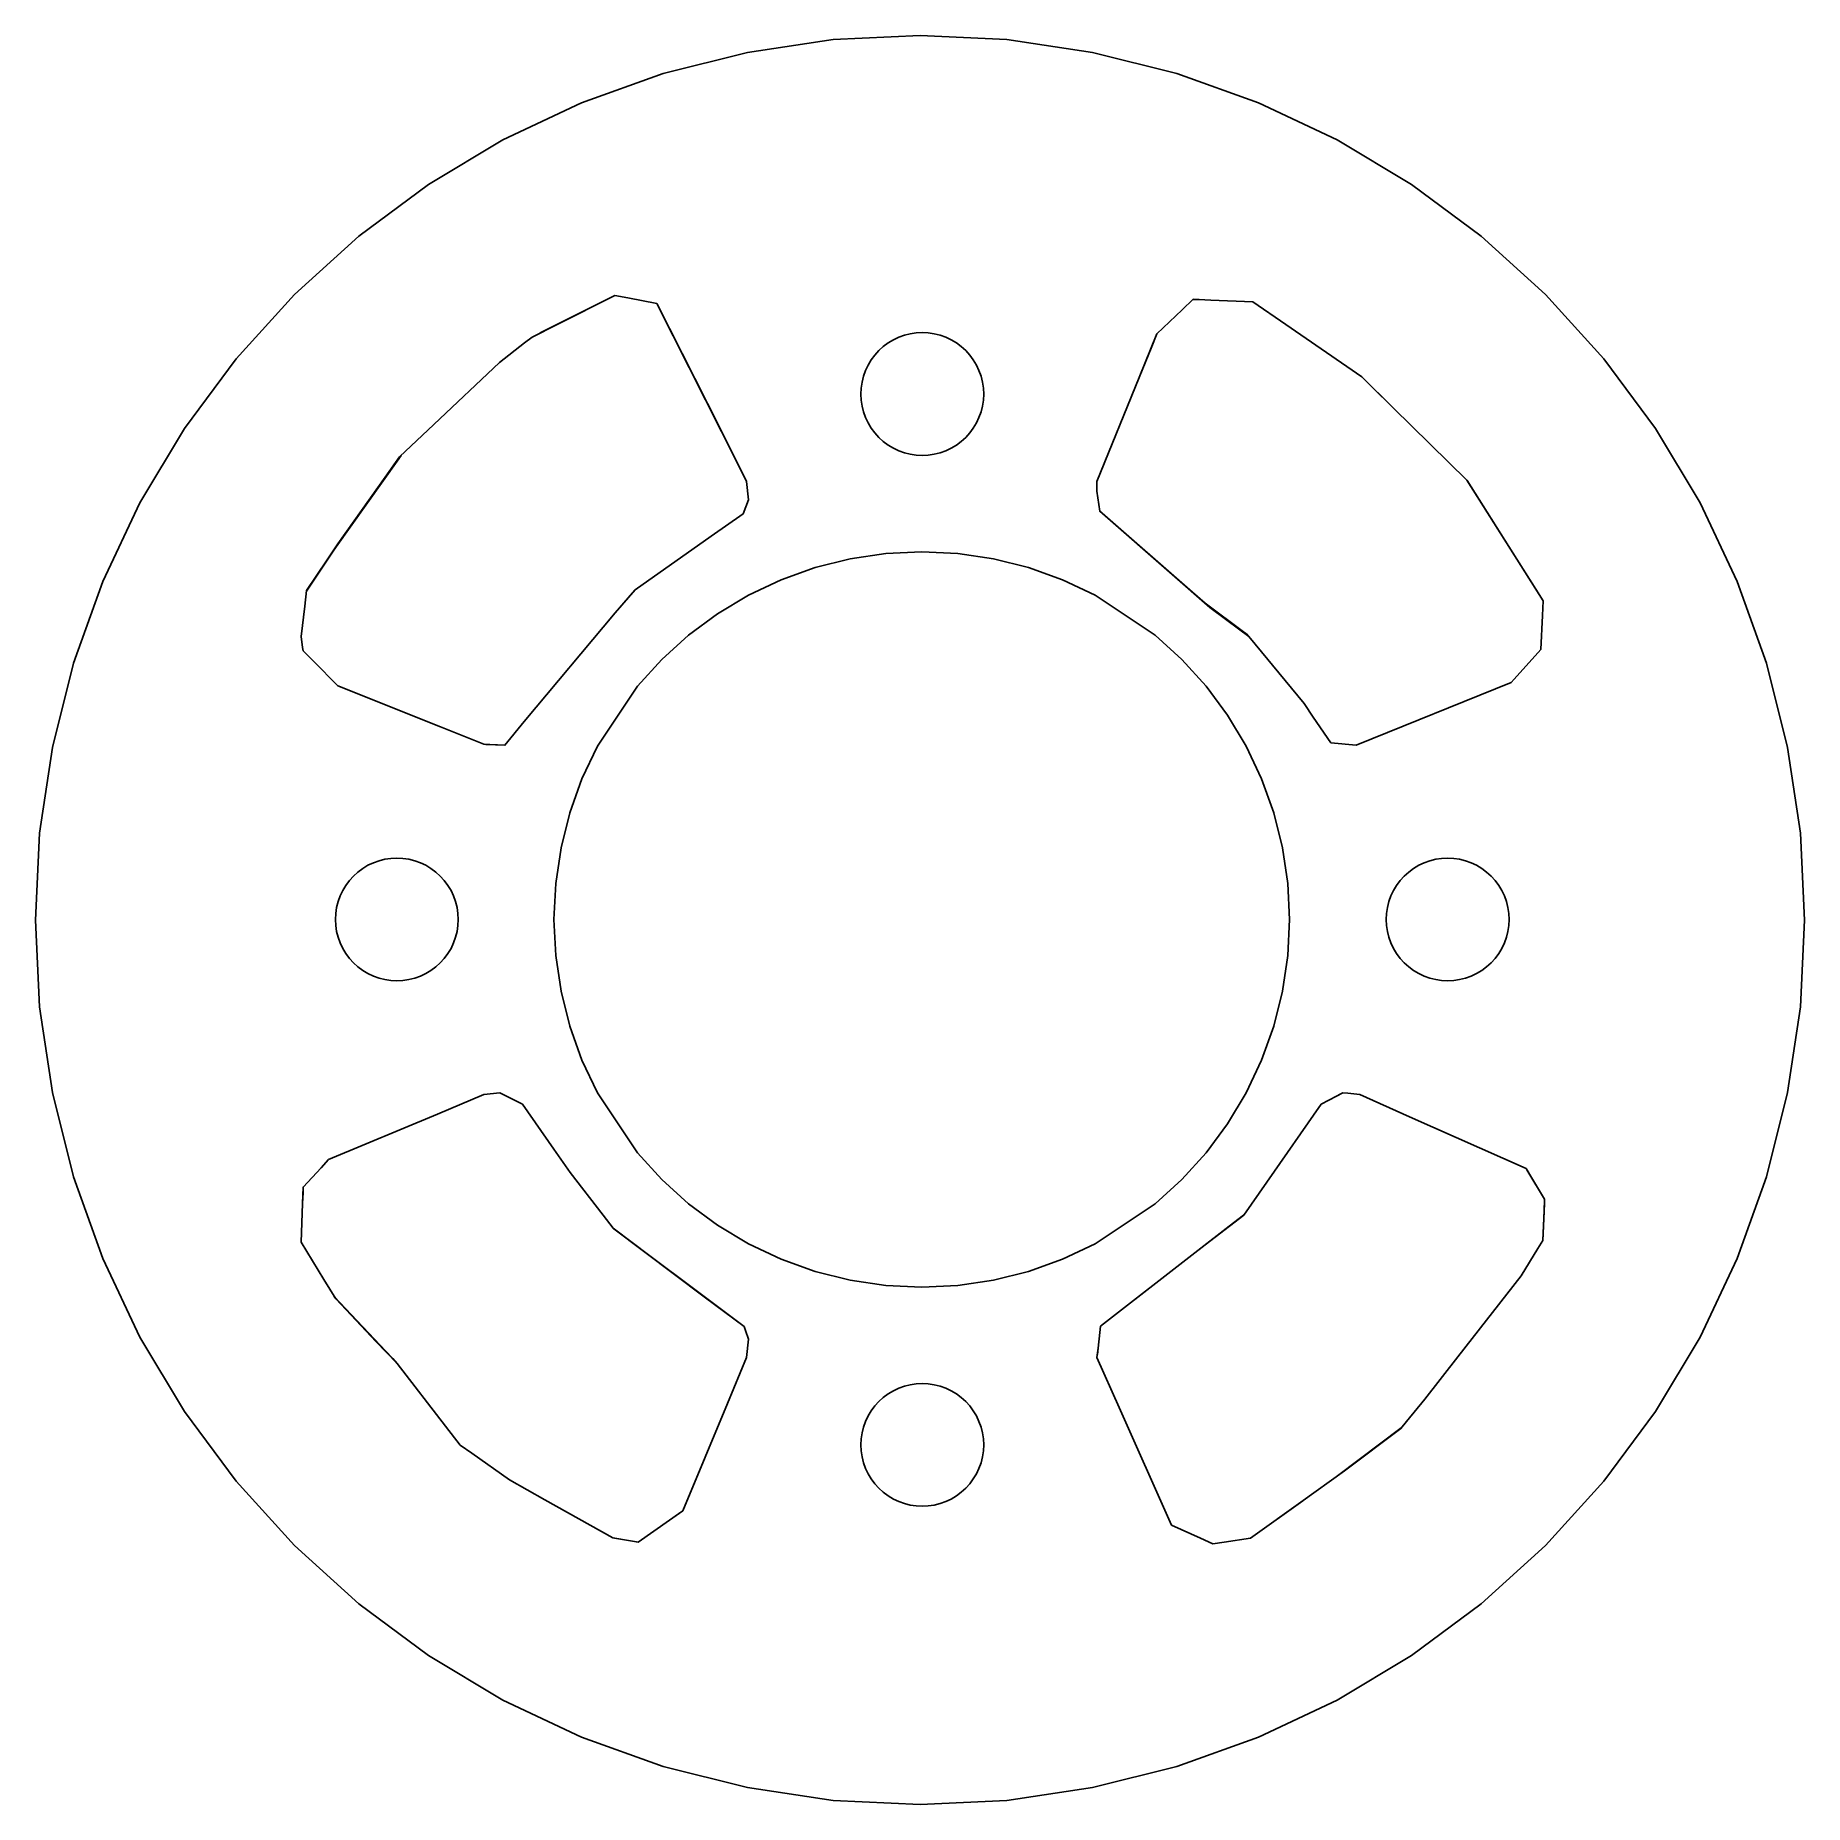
# Model space of a CAD drawing. Extents: x -41.5 to 9, y -87.5 to -37.
import ezdxf

# ---------------------------------------------------------------- set-up
doc = ezdxf.new("R2010")
doc.units = 0
doc.header["$MEASUREMENT"] = 0
doc.layers.get('0').update_dxf_attribs({"linetype": 'CONTINUOUS'})

msp = doc.modelspace()

# ---------------------------------------------------------------- linework, layer by layer
at = {"color": 0}
for p, q in [((-21.182, -37.486), (-18.73, -37.122)), ((-16.255, -37), (-18.73, -37.122)), ((-13.78, -37.122), (-16.255, -37)), ((-13.78, -37.122), (-11.328, -37.486)), ((-23.586, -38.088), (-21.182, -37.486)), ((-11.328, -37.486), (-8.924, -38.088)), ((-25.92, -38.923), (-23.586, -38.088)), ((-8.924, -38.088), (-6.59, -38.923)), ((-28.16, -39.982), (-25.92, -38.923)), ((-6.59, -38.923), (-4.35, -39.982)), ((-30.286, -41.256), (-28.16, -39.982)), ((-4.35, -39.982), (-2.224, -41.256)), ((-30.286, -41.256), (-32.276, -42.733)), ((-2.224, -41.256), (-0.234, -42.733)), ((-34.113, -44.397), (-32.276, -42.733)), ((-0.234, -42.733), (1.603, -44.397)), ((-35.777, -46.234), (-34.113, -44.397)), ((-24.969, -44.43), (-27.095, -45.494)), ((-24.972, -44.43), (-26.635, -45.262)), ((-24.969, -44.43), (-26.635, -45.262)), ((-24.598, -44.497), (-24.972, -44.43)), ((1.603, -44.397), (3.267, -46.234)), ((-24.598, -44.497), (-23.764, -44.65)), ((-23.767, -44.65), (-21.457, -49.232)), ((-23.767, -44.65), (-21.963, -48.224)), ((-23.764, -44.65), (-21.963, -48.224)), ((-8.774, -44.837), (-9.494, -45.518)), ((-8.774, -44.837), (-8.456, -44.535)), ((-8.291, -44.544), (-8.458, -44.536)), ((-7.953, -44.558), (-8.456, -44.535)), ((-8.291, -44.544), (-8.456, -44.535)), ((-7.953, -44.558), (-8.291, -44.544)), ((-6.757, -44.606), (-7.953, -44.558)), ((-5.815, -45.255), (-6.757, -44.606)), ((-26.635, -45.262), (-27.33, -45.613)), ((-5.815, -45.255), (-3.641, -46.747)), ((-27.546, -45.782), (-28.263, -46.342)), ((-27.33, -45.613), (-27.546, -45.782)), ((-17.302, -45.885), (-17.429, -46)), ((-17.164, -45.782), (-17.302, -45.885)), ((-17.016, -45.694), (-17.164, -45.782)), ((-16.861, -45.62), (-17.016, -45.694)), ((-16.861, -45.62), (-16.699, -45.562)), ((-16.699, -45.562), (-16.532, -45.521)), ((-16.532, -45.521), (-16.362, -45.495)), ((-16.362, -45.495), (-16.19, -45.487)), ((-16.018, -45.495), (-16.19, -45.487)), ((-15.848, -45.521), (-16.018, -45.495)), ((-15.681, -45.562), (-15.848, -45.521)), ((-15.681, -45.562), (-15.519, -45.62)), ((-15.364, -45.694), (-15.519, -45.62)), ((-15.364, -45.694), (-15.216, -45.782)), ((-15.216, -45.782), (-15.078, -45.885)), ((-15.078, -45.885), (-14.951, -46)), ((-9.494, -45.518), (-9.999, -46.77)), ((-9.999, -46.77), (-9.659, -45.929)), ((-9.659, -45.929), (-9.492, -45.516)), ((-9.659, -45.929), (-9.494, -45.518)), ((-37.254, -48.224), (-35.777, -46.234)), ((-28.263, -46.342), (-30.134, -48.111)), ((-17.809, -46.569), (-17.736, -46.413)), ((-17.647, -46.266), (-17.736, -46.413)), ((-17.545, -46.128), (-17.647, -46.266)), ((-17.429, -46), (-17.545, -46.128)), ((-14.951, -46), (-14.835, -46.128)), ((-14.835, -46.128), (-14.733, -46.266)), ((-14.733, -46.266), (-14.644, -46.413)), ((-14.644, -46.413), (-14.571, -46.569)), ((3.267, -46.234), (4.744, -48.224)), ((-17.934, -47.068), (-17.909, -46.898)), ((-17.867, -46.731), (-17.909, -46.898)), ((-17.867, -46.731), (-17.809, -46.569)), ((-14.571, -46.569), (-14.513, -46.731)), ((-14.513, -46.731), (-14.471, -46.898)), ((-14.471, -46.898), (-14.446, -47.068)), ((-9.999, -46.77), (-11.202, -49.738)), ((-3.648, -46.742), (-3.354, -47.033)), ((-2.744, -47.633), (-3.641, -46.747)), ((-3.354, -47.033), (-3.641, -46.747)), ((-17.942, -47.239), (-17.934, -47.068)), ((-17.934, -47.411), (-17.942, -47.239)), ((-17.909, -47.581), (-17.934, -47.411)), ((-14.471, -47.581), (-14.446, -47.411)), ((-14.446, -47.068), (-14.437, -47.239)), ((-14.446, -47.411), (-14.437, -47.239)), ((-2.744, -47.633), (-3.354, -47.033)), ((-17.909, -47.581), (-17.867, -47.748)), ((-17.867, -47.748), (-17.809, -47.91)), ((-17.809, -47.91), (-17.736, -48.066)), ((-14.571, -47.91), (-14.644, -48.066)), ((-14.571, -47.91), (-14.513, -47.748)), ((-14.471, -47.581), (-14.513, -47.748)), ((-0.633, -49.703), (-2.744, -47.633)), ((-38.528, -50.35), (-37.254, -48.224)), ((-30.134, -48.111), (-31.112, -49.036)), ((-21.204, -49.738), (-21.963, -48.224)), ((-17.736, -48.066), (-17.647, -48.213)), ((-17.647, -48.213), (-17.545, -48.351)), ((-17.545, -48.351), (-17.429, -48.479)), ((-17.429, -48.479), (-17.302, -48.594)), ((-14.951, -48.479), (-15.078, -48.594)), ((-14.835, -48.351), (-14.951, -48.479)), ((-14.733, -48.213), (-14.835, -48.351)), ((-14.644, -48.066), (-14.733, -48.213)), ((4.744, -48.224), (6.018, -50.35)), ((-17.302, -48.594), (-17.164, -48.697)), ((-17.164, -48.697), (-17.016, -48.785)), ((-16.861, -48.859), (-17.016, -48.785)), ((-16.699, -48.916), (-16.861, -48.859)), ((-16.532, -48.958), (-16.699, -48.916)), ((-16.362, -48.984), (-16.532, -48.958)), ((-16.19, -48.992), (-16.362, -48.984)), ((-16.018, -48.984), (-16.19, -48.992)), ((-15.848, -48.958), (-16.018, -48.984)), ((-15.681, -48.916), (-15.848, -48.958)), ((-15.519, -48.859), (-15.681, -48.916)), ((-15.364, -48.785), (-15.519, -48.859)), ((-15.216, -48.697), (-15.364, -48.785)), ((-15.078, -48.594), (-15.216, -48.697)), ((-31.186, -49.158), (-32.927, -51.6)), ((-31.112, -49.036), (-31.522, -49.61)), ((-31.522, -49.61), (-31.186, -49.158)), ((-31.186, -49.158), (-31.071, -48.997)), ((-31.186, -49.158), (-31.112, -49.036)), ((-32.927, -51.6), (-31.522, -49.61)), ((-31.522, -49.61), (-32.878, -51.513)), ((-21.151, -50.261), (-21.204, -49.738)), ((-11.203, -49.801), (-11.206, -50.01)), ((-11.202, -49.738), (-11.203, -49.801)), ((0.903, -52.136), (-0.641, -49.696)), ((1.326, -52.81), (-0.641, -49.696)), ((-0.633, -49.703), (0.903, -52.136)), ((-38.528, -50.35), (-39.587, -52.59)), ((-21.302, -50.655), (-21.151, -50.261)), ((-11.206, -50.01), (-11.178, -50.206)), ((-11.178, -50.206), (-11.125, -50.58)), ((6.018, -50.35), (7.077, -52.59)), ((-22.216, -51.297), (-21.302, -50.655)), ((-11.126, -50.575), (-9.06, -52.391)), ((-8.478, -52.897), (-11.126, -50.575)), ((-11.125, -50.58), (-9.06, -52.391)), ((-32.878, -51.513), (-33.183, -51.971)), ((-33.028, -51.753), (-32.878, -51.513)), ((-32.878, -51.513), (-32.927, -51.6)), ((-22.216, -51.297), (-24.391, -52.832)), ((-33.769, -52.866), (-33.028, -51.753)), ((-33.769, -52.865), (-33.183, -51.971)), ((-33.183, -51.971), (-33.767, -52.848)), ((-33.028, -51.753), (-33.183, -51.971)), ((-33.028, -51.753), (-32.927, -51.6)), ((-18.253, -51.942), (-19.252, -52.192)), ((-17.233, -51.791), (-18.253, -51.942)), ((-16.204, -51.74), (-17.233, -51.791)), ((-15.175, -51.791), (-16.204, -51.74)), ((-14.156, -51.942), (-15.175, -51.791)), ((-13.156, -52.192), (-14.156, -51.942)), ((-20.222, -52.539), (-19.252, -52.192)), ((-12.186, -52.539), (-13.156, -52.192)), ((-9.06, -52.391), (-7.98, -53.337)), ((-8.478, -52.897), (-9.06, -52.391)), ((0.903, -52.136), (1.538, -53.145)), ((0.903, -52.136), (1.326, -52.81)), ((-39.587, -52.59), (-40.422, -54.924)), ((-33.767, -52.848), (-33.82, -53.298)), ((-24.391, -52.832), (-24.962, -53.488)), ((-24.589, -53.058), (-24.391, -52.832)), ((-24.398, -52.839), (-24.589, -53.058)), ((-24.391, -52.832), (-24.398, -52.839)), ((-21.154, -52.98), (-22.038, -53.51)), ((-20.222, -52.539), (-21.154, -52.98)), ((-11.254, -52.98), (-12.186, -52.539)), ((-9.543, -54.123), (-11.254, -52.98)), ((-8.478, -52.897), (-8.118, -53.212)), ((-7.98, -53.337), (-8.478, -52.897)), ((1.326, -52.81), (1.538, -53.145)), ((1.326, -52.81), (1.538, -53.146)), ((7.077, -52.59), (7.912, -54.924)), ((-33.82, -53.298), (-33.922, -54.157)), ((-27.554, -56.587), (-24.962, -53.488)), ((-24.589, -53.058), (-24.962, -53.488)), ((-22.038, -53.51), (-22.865, -54.123)), ((-7.98, -53.337), (-8.118, -53.212)), ((-8.118, -53.212), (-7.022, -54.024)), ((-7.98, -53.337), (-7.126, -53.969)), ((1.516, -53.564), (1.538, -53.145)), ((-7.126, -53.969), (-6.869, -54.16)), ((-7.126, -53.969), (-7.022, -54.024)), ((-6.869, -54.16), (-7.022, -54.024)), ((-7.022, -54.024), (-6.936, -54.087)), ((1.468, -54.535), (1.516, -53.564)), ((-33.922, -54.157), (-33.88, -54.473)), ((-33.88, -54.473), (-33.867, -54.567)), ((-22.865, -54.123), (-23.629, -54.815)), ((-8.779, -54.815), (-9.543, -54.123)), ((-6.869, -54.16), (-6.936, -54.087)), ((-5.653, -55.632), (-6.869, -54.16)), ((1.468, -54.534), (0.71, -55.378)), ((1.468, -54.534), (0.877, -55.193)), ((0.877, -55.193), (1.468, -54.535)), ((-41.025, -57.328), (-40.422, -54.924)), ((-33.867, -54.567), (-33.569, -54.867)), ((-33.569, -54.867), (-32.878, -55.565)), ((-23.629, -54.815), (-24.321, -55.579)), ((-8.088, -55.579), (-8.779, -54.815)), ((7.912, -54.924), (8.515, -57.328)), ((0.627, -55.47), (-3.804, -57.267)), ((0.627, -55.47), (0.877, -55.193)), ((0.877, -55.193), (0.71, -55.378)), ((-29.948, -56.741), (-32.878, -55.565)), ((-24.321, -55.579), (-25.464, -57.29)), ((-7.474, -56.407), (-8.088, -55.579)), ((-5.653, -55.632), (-5.285, -56.076)), ((-6.944, -57.29), (-7.474, -56.407)), ((-5.285, -56.076), (-5.026, -56.462)), ((-5.026, -56.462), (-4.53, -57.2)), ((-29.948, -56.741), (-28.708, -57.238)), ((-28.104, -57.263), (-27.554, -56.587)), ((-41.388, -59.78), (-41.025, -57.328)), ((-28.708, -57.238), (-28.533, -57.247)), ((-28.533, -57.247), (-28.65, -57.241)), ((-28.102, -57.261), (-28.65, -57.241)), ((-28.533, -57.247), (-28.104, -57.263)), ((-28.533, -57.247), (-28.102, -57.261)), ((-25.464, -57.29), (-25.905, -58.222)), ((-6.503, -58.222), (-6.944, -57.29)), ((-4.53, -57.2), (-3.804, -57.267)), ((8.515, -57.328), (8.878, -59.78)), ((-25.905, -58.222), (-26.252, -59.192)), ((-6.156, -59.192), (-6.503, -58.222)), ((-26.252, -59.192), (-26.502, -60.192)), ((-5.906, -60.192), (-6.156, -59.192)), ((-41.51, -62.255), (-41.388, -59.78)), ((9, -62.255), (8.878, -59.78)), ((-31.861, -60.62), (-31.699, -60.562)), ((-31.699, -60.562), (-31.532, -60.521)), ((-31.532, -60.521), (-31.362, -60.495)), ((-31.362, -60.495), (-31.19, -60.487)), ((-31.19, -60.487), (-31.018, -60.495)), ((-31.018, -60.495), (-30.848, -60.521)), ((-30.848, -60.521), (-30.681, -60.562)), ((-30.681, -60.562), (-30.519, -60.62)), ((-26.502, -60.192), (-26.653, -61.211)), ((-5.906, -60.192), (-5.755, -61.211)), ((-1.861, -60.62), (-1.699, -60.562)), ((-1.699, -60.562), (-1.532, -60.521)), ((-1.362, -60.495), (-1.532, -60.521)), ((-1.19, -60.487), (-1.362, -60.495)), ((-1.19, -60.487), (-1.018, -60.495)), ((-1.018, -60.495), (-0.848, -60.521)), ((-0.848, -60.521), (-0.681, -60.562)), ((-0.681, -60.562), (-0.519, -60.62)), ((-32.545, -61.128), (-32.429, -61)), ((-32.429, -61), (-32.302, -60.885)), ((-32.302, -60.885), (-32.164, -60.782)), ((-32.164, -60.782), (-32.016, -60.694)), ((-31.861, -60.62), (-32.016, -60.694)), ((-30.519, -60.62), (-30.364, -60.694)), ((-30.364, -60.694), (-30.216, -60.782)), ((-30.216, -60.782), (-30.078, -60.885)), ((-30.078, -60.885), (-29.951, -61)), ((-29.951, -61), (-29.835, -61.128)), ((-2.545, -61.128), (-2.429, -61)), ((-2.429, -61), (-2.302, -60.885)), ((-2.302, -60.885), (-2.164, -60.782)), ((-2.164, -60.782), (-2.016, -60.694)), ((-2.016, -60.694), (-1.861, -60.62)), ((-0.519, -60.62), (-0.364, -60.694)), ((-0.364, -60.694), (-0.216, -60.782)), ((-0.216, -60.782), (-0.078, -60.885)), ((-0.078, -60.885), (0.049, -61)), ((0.049, -61), (0.165, -61.128)), ((-32.809, -61.569), (-32.867, -61.731)), ((-32.736, -61.413), (-32.809, -61.569)), ((-32.736, -61.413), (-32.647, -61.266)), ((-32.647, -61.266), (-32.545, -61.128)), ((-29.835, -61.128), (-29.733, -61.266)), ((-29.733, -61.266), (-29.644, -61.413)), ((-29.644, -61.413), (-29.571, -61.569)), ((-29.571, -61.569), (-29.513, -61.731)), ((-26.653, -61.211), (-26.704, -62.24)), ((-5.704, -62.24), (-5.755, -61.211)), ((-2.867, -61.731), (-2.809, -61.569)), ((-2.809, -61.569), (-2.736, -61.413)), ((-2.736, -61.413), (-2.647, -61.266)), ((-2.647, -61.266), (-2.545, -61.128)), ((0.267, -61.266), (0.165, -61.128)), ((0.267, -61.266), (0.356, -61.413)), ((0.356, -61.413), (0.429, -61.569)), ((0.487, -61.731), (0.429, -61.569)), ((-32.934, -62.068), (-32.942, -62.239)), ((-32.909, -61.898), (-32.934, -62.068)), ((-32.867, -61.731), (-32.909, -61.898)), ((-29.513, -61.731), (-29.471, -61.898)), ((-29.471, -61.898), (-29.446, -62.068)), ((-29.437, -62.239), (-29.446, -62.068)), ((-2.942, -62.239), (-2.934, -62.068)), ((-2.909, -61.898), (-2.934, -62.068)), ((-2.909, -61.898), (-2.867, -61.731)), ((0.487, -61.731), (0.529, -61.898)), ((0.529, -61.898), (0.554, -62.068)), ((0.554, -62.068), (0.563, -62.239)), ((-41.388, -64.73), (-41.51, -62.255)), ((-32.942, -62.239), (-32.934, -62.411)), ((-32.934, -62.411), (-32.909, -62.581)), ((-32.909, -62.581), (-32.867, -62.748)), ((-29.471, -62.581), (-29.513, -62.748)), ((-29.446, -62.411), (-29.471, -62.581)), ((-29.437, -62.239), (-29.446, -62.411)), ((-26.704, -62.24), (-26.653, -63.269)), ((-5.755, -63.269), (-5.704, -62.24)), ((-2.934, -62.411), (-2.942, -62.239)), ((-2.909, -62.581), (-2.934, -62.411)), ((-2.867, -62.748), (-2.909, -62.581)), ((0.529, -62.581), (0.487, -62.748)), ((0.529, -62.581), (0.554, -62.411)), ((0.563, -62.239), (0.554, -62.411)), ((8.878, -64.73), (9, -62.255)), ((-32.867, -62.748), (-32.809, -62.91)), ((-32.736, -63.066), (-32.809, -62.91)), ((-32.647, -63.213), (-32.736, -63.066)), ((-29.733, -63.213), (-29.644, -63.066)), ((-29.644, -63.066), (-29.571, -62.91)), ((-29.513, -62.748), (-29.571, -62.91)), ((-2.809, -62.91), (-2.867, -62.748)), ((-2.809, -62.91), (-2.736, -63.066)), ((-2.736, -63.066), (-2.647, -63.213)), ((0.356, -63.066), (0.267, -63.213)), ((0.429, -62.91), (0.356, -63.066)), ((0.487, -62.748), (0.429, -62.91)), ((-32.545, -63.351), (-32.647, -63.213)), ((-32.545, -63.351), (-32.429, -63.479)), ((-32.429, -63.479), (-32.302, -63.594)), ((-32.302, -63.594), (-32.164, -63.697)), ((-30.078, -63.594), (-30.216, -63.697)), ((-29.951, -63.479), (-30.078, -63.594)), ((-29.951, -63.479), (-29.835, -63.351)), ((-29.835, -63.351), (-29.733, -63.213)), ((-26.653, -63.269), (-26.502, -64.288)), ((-5.755, -63.269), (-5.906, -64.288)), ((-2.545, -63.351), (-2.647, -63.213)), ((-2.429, -63.479), (-2.545, -63.351)), ((-2.302, -63.594), (-2.429, -63.479)), ((-2.302, -63.594), (-2.164, -63.697)), ((-0.078, -63.594), (-0.216, -63.697)), ((0.049, -63.479), (-0.078, -63.594)), ((0.165, -63.351), (0.049, -63.479)), ((0.267, -63.213), (0.165, -63.351)), ((-32.164, -63.697), (-32.016, -63.785)), ((-31.861, -63.859), (-32.016, -63.785)), ((-31.699, -63.916), (-31.861, -63.859)), ((-31.532, -63.958), (-31.699, -63.916)), ((-31.362, -63.984), (-31.532, -63.958)), ((-31.19, -63.992), (-31.362, -63.984)), ((-31.018, -63.984), (-31.19, -63.992)), ((-30.848, -63.958), (-31.018, -63.984)), ((-30.848, -63.958), (-30.681, -63.916)), ((-30.681, -63.916), (-30.519, -63.859)), ((-30.519, -63.859), (-30.364, -63.785)), ((-30.364, -63.785), (-30.216, -63.697)), ((-2.016, -63.785), (-2.164, -63.697)), ((-2.016, -63.785), (-1.861, -63.859)), ((-1.699, -63.916), (-1.861, -63.859)), ((-1.532, -63.958), (-1.699, -63.916)), ((-1.362, -63.984), (-1.532, -63.958)), ((-1.19, -63.992), (-1.362, -63.984)), ((-1.018, -63.984), (-1.19, -63.992)), ((-0.848, -63.958), (-1.018, -63.984)), ((-0.681, -63.916), (-0.848, -63.958)), ((-0.519, -63.859), (-0.681, -63.916)), ((-0.519, -63.859), (-0.364, -63.785)), ((-0.216, -63.697), (-0.364, -63.785)), ((-26.502, -64.288), (-26.252, -65.288)), ((-5.906, -64.288), (-6.156, -65.288)), ((-41.388, -64.73), (-41.025, -67.182)), ((8.515, -67.182), (8.878, -64.73)), ((-26.252, -65.288), (-25.905, -66.258)), ((-6.503, -66.258), (-6.156, -65.288)), ((-25.905, -66.258), (-25.464, -67.19)), ((-6.944, -67.19), (-6.503, -66.258)), ((-41.025, -67.182), (-40.422, -69.586)), ((-28.708, -67.24), (-30.031, -67.795)), ((-28.246, -67.187), (-28.708, -67.24)), ((-27.602, -67.514), (-28.246, -67.187)), ((-26.711, -68.793), (-27.602, -67.514)), ((-25.464, -67.19), (-24.321, -68.901)), ((-6.944, -67.19), (-7.474, -68.073)), ((-4.806, -67.515), (-6.357, -69.737)), ((-4.368, -67.283), (-4.806, -67.515)), ((-4.368, -67.283), (-4.184, -67.185)), ((-4.368, -67.283), (-4.244, -67.218)), ((-4.244, -67.218), (-4.184, -67.185)), ((-4.244, -67.218), (-4.183, -67.185)), ((-4.184, -67.185), (-4.039, -67.201)), ((-4.039, -67.201), (-3.702, -67.24)), ((-2.277, -67.875), (-3.702, -67.24)), ((8.515, -67.182), (7.912, -69.586)), ((-33.138, -69.096), (-30.031, -67.795)), ((-8.088, -68.901), (-7.474, -68.073)), ((1.055, -69.352), (-2.277, -67.875)), ((-33.138, -69.096), (-33.354, -69.33)), ((-26.245, -69.462), (-26.711, -68.793)), ((-24.321, -68.901), (-23.629, -69.665)), ((-8.779, -69.665), (-8.088, -68.901)), ((-39.587, -71.92), (-40.422, -69.586)), ((-33.354, -69.33), (-33.864, -69.878)), ((-25.301, -70.686), (-26.245, -69.462)), ((-23.629, -69.665), (-22.865, -70.357)), ((-9.543, -70.357), (-8.779, -69.665)), ((1.05, -69.35), (1.099, -69.432)), ((1.205, -69.607), (1.055, -69.352)), ((1.055, -69.352), (1.099, -69.432)), ((1.099, -69.432), (1.205, -69.607)), ((1.099, -69.432), (1.577, -70.224)), ((1.577, -70.224), (1.205, -69.607)), ((1.578, -70.224), (1.205, -69.607)), ((7.077, -71.92), (7.912, -69.586)), ((-33.864, -69.878), (-33.88, -70.345)), ((-33.88, -70.345), (-33.868, -70.032)), ((-33.863, -69.876), (-33.868, -70.032)), ((-33.864, -69.878), (-33.868, -70.032)), ((-6.357, -69.737), (-7.011, -70.677)), ((-33.88, -70.345), (-33.924, -71.452)), ((-25.016, -71.056), (-25.301, -70.686)), ((-22.865, -70.357), (-22.038, -70.97)), ((-11.254, -71.5), (-9.543, -70.357)), ((-7.011, -70.677), (-8.236, -71.626)), ((-7.011, -70.677), (-7.424, -70.997)), ((-7.424, -70.997), (-7.015, -70.68)), ((-7.015, -70.68), (-7.011, -70.677)), ((1.572, -70.341), (1.527, -71.404)), ((1.563, -70.574), (1.527, -71.404)), ((1.528, -71.403), (1.563, -70.574)), ((1.563, -70.574), (1.578, -70.224)), ((1.563, -70.574), (1.572, -70.341)), ((1.578, -70.224), (1.572, -70.341)), ((1.577, -70.224), (1.572, -70.341)), ((1.578, -70.224), (1.577, -70.224)), ((-22.413, -73.009), (-25.016, -71.056)), ((-25.016, -71.056), (-24.996, -71.073)), ((-21.656, -73.579), (-24.996, -71.073)), ((-24.996, -71.073), (-22.413, -73.009)), ((-22.038, -70.97), (-21.154, -71.5)), ((-7.424, -70.997), (-11.101, -73.853)), ((-8.236, -71.626), (-7.424, -70.997)), ((-33.924, -71.452), (-33.275, -72.514)), ((-21.154, -71.5), (-20.222, -71.941)), ((-12.186, -71.941), (-11.254, -71.5)), ((-8.236, -71.626), (-11.101, -73.853)), ((-8.236, -71.626), (-11.101, -73.852)), ((0.912, -72.414), (1.385, -71.637)), ((1.385, -71.637), (1.528, -71.403)), ((-38.528, -74.16), (-39.587, -71.92)), ((-19.252, -72.288), (-20.222, -71.941)), ((-12.186, -71.941), (-13.156, -72.288)), ((6.018, -74.16), (7.077, -71.92)), ((-33.275, -72.514), (-32.936, -73.07)), ((-18.253, -72.538), (-19.252, -72.288)), ((-17.233, -72.689), (-18.253, -72.538)), ((-16.204, -72.74), (-17.233, -72.689)), ((-16.204, -72.74), (-15.175, -72.689)), ((-14.156, -72.538), (-15.175, -72.689)), ((-14.156, -72.538), (-13.156, -72.288)), ((0.912, -72.414), (-0.896, -74.724)), ((-32.978, -73.001), (-31.502, -74.56)), ((-31.786, -74.285), (-32.978, -73.001)), ((-32.936, -73.07), (-32.978, -73.001)), ((-32.936, -73.07), (-31.786, -74.285)), ((-21.279, -73.861), (-22.413, -73.009)), ((-22.413, -73.009), (-21.656, -73.579)), ((-21.656, -73.579), (-21.279, -73.861)), ((-21.656, -73.579), (-21.278, -73.863)), ((-37.254, -76.286), (-38.528, -74.16)), ((-21.239, -73.971), (-21.279, -73.861)), ((-21.151, -74.219), (-21.239, -73.971)), ((-21.151, -74.219), (-21.204, -74.744)), ((-11.101, -73.853), (-11.192, -74.655)), ((-11.172, -74.476), (-11.101, -73.852)), ((-11.172, -74.476), (-11.101, -73.853)), ((-11.101, -73.852), (-11.101, -73.853)), ((6.018, -74.16), (4.744, -76.286)), ((-31.786, -74.285), (-31.185, -74.92)), ((-31.502, -74.56), (-31.786, -74.285)), ((-31.502, -74.56), (-31.302, -74.772)), ((-31.502, -74.56), (-31.185, -74.92)), ((-21.75, -76.054), (-21.204, -74.744)), ((-11.172, -74.476), (-11.202, -74.744)), ((-10.568, -76.171), (-11.202, -74.744)), ((-11.192, -74.655), (-11.172, -74.476)), ((-0.896, -74.724), (-1.84, -75.931)), ((-31.185, -74.92), (-31.302, -74.772)), ((-31.185, -74.92), (-29.798, -76.705)), ((-17.164, -75.782), (-17.016, -75.694)), ((-17.016, -75.694), (-16.861, -75.62)), ((-16.861, -75.62), (-16.699, -75.562)), ((-16.699, -75.562), (-16.532, -75.521)), ((-16.532, -75.521), (-16.362, -75.495)), ((-16.362, -75.495), (-16.19, -75.487)), ((-16.19, -75.487), (-16.018, -75.495)), ((-16.018, -75.495), (-15.848, -75.521)), ((-15.848, -75.521), (-15.681, -75.562)), ((-15.519, -75.62), (-15.681, -75.562)), ((-15.364, -75.694), (-15.519, -75.62)), ((-15.364, -75.694), (-15.216, -75.782)), ((-21.75, -76.054), (-23.025, -79.127)), ((-17.736, -76.413), (-17.647, -76.266)), ((-17.647, -76.266), (-17.545, -76.128)), ((-17.545, -76.128), (-17.429, -76)), ((-17.429, -76), (-17.302, -75.885)), ((-17.302, -75.885), (-17.164, -75.782)), ((-15.216, -75.782), (-15.078, -75.885)), ((-15.078, -75.885), (-14.951, -76)), ((-14.951, -76), (-14.835, -76.128)), ((-14.835, -76.128), (-14.733, -76.266)), ((-14.733, -76.266), (-14.644, -76.413)), ((-10.568, -76.171), (-9.077, -79.53)), ((-2.37, -76.574), (-1.84, -75.931)), ((-35.777, -78.277), (-37.254, -76.286)), ((-29.798, -76.705), (-29.38, -77.244)), ((-17.909, -76.898), (-17.867, -76.731)), ((-17.809, -76.569), (-17.867, -76.731)), ((-17.809, -76.569), (-17.736, -76.413)), ((-14.644, -76.413), (-14.571, -76.569)), ((-14.571, -76.569), (-14.513, -76.731)), ((-14.513, -76.731), (-14.471, -76.898)), ((-2.519, -76.754), (-4.337, -78.123)), ((-2.519, -76.754), (-4.139, -77.979)), ((-4.139, -77.979), (-2.531, -76.768)), ((-2.531, -76.768), (-2.37, -76.574)), ((4.744, -76.286), (3.267, -78.277)), ((-29.38, -77.244), (-29.053, -77.475)), ((-17.934, -77.068), (-17.942, -77.239)), ((-17.942, -77.239), (-17.934, -77.411)), ((-17.934, -77.068), (-17.909, -76.898)), ((-14.471, -76.898), (-14.446, -77.068)), ((-14.437, -77.239), (-14.446, -77.068)), ((-14.437, -77.239), (-14.446, -77.411)), ((-29.053, -77.475), (-27.972, -78.238)), ((-17.909, -77.581), (-17.934, -77.411)), ((-17.867, -77.748), (-17.909, -77.581)), ((-17.809, -77.91), (-17.867, -77.748)), ((-14.513, -77.748), (-14.571, -77.91)), ((-14.513, -77.748), (-14.471, -77.581)), ((-14.471, -77.581), (-14.446, -77.411)), ((-34.113, -80.113), (-35.777, -78.277)), ((-27.972, -78.238), (-26.961, -78.806)), ((-17.736, -78.066), (-17.809, -77.91)), ((-17.736, -78.066), (-17.647, -78.213)), ((-17.647, -78.213), (-17.545, -78.351)), ((-14.733, -78.213), (-14.835, -78.351)), ((-14.644, -78.066), (-14.733, -78.213)), ((-14.571, -77.91), (-14.644, -78.066)), ((-5.378, -78.879), (-4.139, -77.979)), ((3.267, -78.277), (1.603, -80.113)), ((-17.429, -78.479), (-17.545, -78.351)), ((-17.302, -78.594), (-17.429, -78.479)), ((-17.164, -78.697), (-17.302, -78.594)), ((-17.016, -78.785), (-17.164, -78.697)), ((-16.861, -78.859), (-17.016, -78.785)), ((-15.364, -78.785), (-15.519, -78.859)), ((-15.216, -78.697), (-15.364, -78.785)), ((-15.078, -78.594), (-15.216, -78.697)), ((-15.078, -78.594), (-14.951, -78.479)), ((-14.835, -78.351), (-14.951, -78.479)), ((-26.961, -78.806), (-25.025, -79.893)), ((-23.409, -79.391), (-23.025, -79.127)), ((-23.151, -79.212), (-23.409, -79.391)), ((-23.025, -79.125), (-23.151, -79.212)), ((-23.025, -79.127), (-23.151, -79.212)), ((-16.861, -78.859), (-16.699, -78.916)), ((-16.532, -78.958), (-16.699, -78.916)), ((-16.532, -78.958), (-16.362, -78.984)), ((-16.362, -78.984), (-16.19, -78.992)), ((-16.19, -78.992), (-16.018, -78.984)), ((-16.018, -78.984), (-15.848, -78.958)), ((-15.848, -78.958), (-15.681, -78.916)), ((-15.519, -78.859), (-15.681, -78.916)), ((-5.325, -78.841), (-6.821, -79.902)), ((-6.821, -79.902), (-5.378, -78.879)), ((-6.819, -79.901), (-5.378, -78.879)), ((-23.409, -79.391), (-24.298, -80.017)), ((-9.077, -79.53), (-8.245, -79.907)), ((-32.276, -81.777), (-34.113, -80.113)), ((-24.348, -80.006), (-25.032, -79.889)), ((-25.031, -79.89), (-24.467, -79.988)), ((-25.025, -79.893), (-24.467, -79.988)), ((-24.467, -79.988), (-24.298, -80.017)), ((-24.348, -80.006), (-24.467, -79.988)), ((-24.295, -80.015), (-24.348, -80.006)), ((-24.348, -80.006), (-24.298, -80.017)), ((-8.245, -79.907), (-7.892, -80.067)), ((-7.892, -80.067), (-7.568, -80.016)), ((-7.568, -80.016), (-6.819, -79.901)), ((1.603, -80.113), (-0.234, -81.777)), ((-30.286, -83.254), (-32.276, -81.777)), ((-0.234, -81.777), (-2.224, -83.254)), ((-28.16, -84.528), (-30.286, -83.254)), ((-4.35, -84.528), (-2.224, -83.254)), ((-28.16, -84.528), (-25.92, -85.587)), ((-4.35, -84.528), (-6.59, -85.587)), ((-23.586, -86.422), (-25.92, -85.587)), ((-8.924, -86.422), (-6.59, -85.587)), ((-23.586, -86.422), (-21.182, -87.025)), ((-8.924, -86.422), (-11.328, -87.025)), ((-21.182, -87.025), (-18.73, -87.388)), ((-11.328, -87.025), (-13.78, -87.388)), ((-16.255, -87.51), (-18.73, -87.388)), ((-13.78, -87.388), (-16.255, -87.51))]:
    msp.add_line(p, q, dxfattribs=at)

doc.saveas('drawing.dxf')
